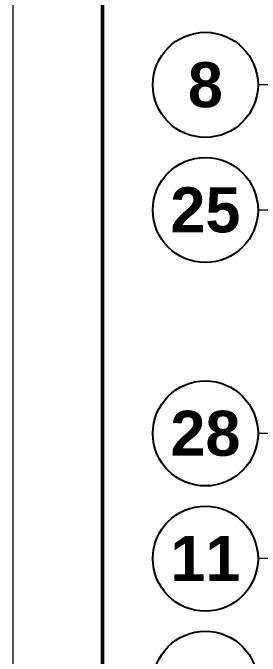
# Model space of a CAD drawing. Header units: millimetres. Extents: x 0 to 297, y 0 to 420.
# Drawn here: x 0 to 11.04, y 204.43 to 233.21 of the extents above; entities that cross this region are included whole.
import ezdxf
from ezdxf.enums import TextEntityAlignment as Align

# ---------------------------------------------------------------- set-up
doc = ezdxf.new("R2010")
doc.units = ezdxf.units.MM
doc.layers.add('0-MARCO-A3', color=7, linetype='Continuous')
doc.layers.add('3-TEXTOS', color=7, linetype='Continuous')
doc.styles.add('ARIAL-NEGRITA', font='arialbd.ttf')

msp = doc.modelspace()

# ---------------------------------------------------------------- linework, layer by layer
at = {"layer": '0-MARCO-A3', "lineweight": 13}
msp.add_lwpolyline([(0, 0), (297, 0), (297, 420), (0, 420)], close=True, dxfattribs=at)
at = {"layer": '0-MARCO-A3', "lineweight": 50}
msp.add_lwpolyline([(4, 416), (293, 416), (293, 4), (4, 4)], close=True, dxfattribs=at)
at = {"layer": '3-TEXTOS', "lineweight": 13}
for points in [[(26.876, 229.987), (14.6, 229.987), (10.95, 229.987)], [(27.112, 228.49), (14.6, 224.387), (10.95, 224.387)], [(11.461, 214.392), (14.6, 214.392), (10.95, 214.392)], [(35.597, 212.16), (14.6, 208.792), (10.95, 208.792)]]:
    msp.add_lwpolyline(points, dxfattribs=at)
at = {"layer": '3-TEXTOS', "true_color": 0x000000}
for centre in [(8.6, 229.987), (8.6, 224.387), (8.6, 214.392), (8.6, 208.792), (8.6, 203.192)]:
    msp.add_circle(centre, 2.35, dxfattribs=at)

# ---------------------------------------------------------------- texts
at = {"layer": '3-TEXTOS', "style": 'ARIAL-NEGRITA'}
for s, p in [('8', (8.6, 228.987)), ('25', (8.6, 223.387)), ('28', (8.6, 213.392)), ('11', (8.6, 207.792))]:
    msp.add_text(s, height=2.016, dxfattribs=at).set_placement(p, align=Align.CENTER)

doc.saveas('drawing.dxf')
